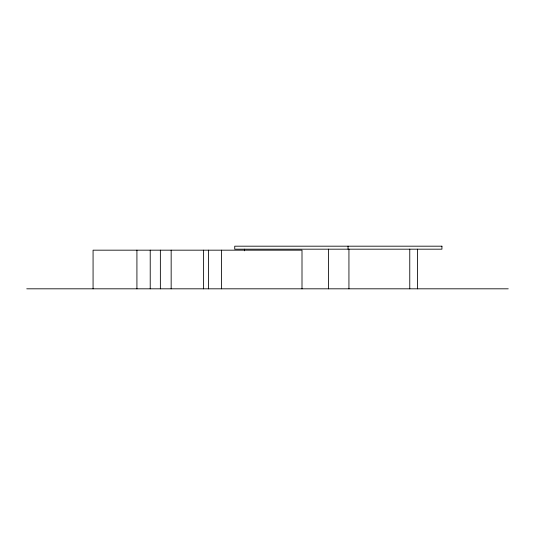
<?xml version="1.0" encoding="UTF-8"?>
<svg xmlns="http://www.w3.org/2000/svg" width="535" height="535" viewBox="0 0 535 535"><rect width="100%" height="100%" fill="white"/><g stroke="black" fill="none" stroke-linecap="round" stroke-linejoin="round"><path stroke-width="0.8" d="M26.75 288.813L508.25 288.813M417.601 249.176L417.601 288.813M409.763 249.176L409.763 288.813M348.934 249.176L348.934 288.813M348.044 246.187L348.044 249.176M328.597 249.176L328.597 288.813M302.001 288.813L302.001 250.173L93.07 250.173L93.07 288.813M244.535 249.176L244.535 250.828M221.483 250.173L221.483 288.813M208.443 250.173L208.443 288.813M203.608 250.173L203.608 288.813M171.16 250.173L171.16 288.813M160.366 250.173L160.366 288.813M150.221 250.173L150.221 288.813M136.92 250.173L136.92 288.813M441.93 246.187L234.731 246.187L234.731 249.176L441.93 249.176L441.93 246.187"/></g></svg>
